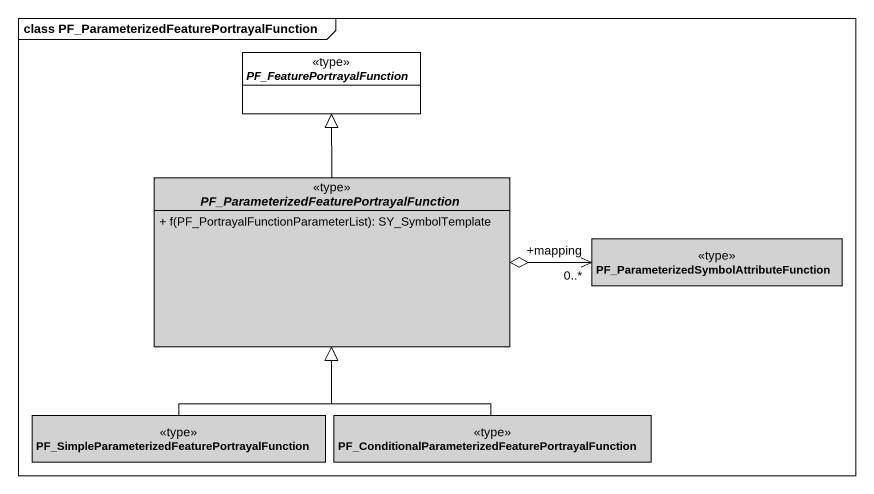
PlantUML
@startuml
mainframe class PF_ParameterizedFeaturePortrayalFunction
hide circle
hide empty members
skinparam classAttributeIconSize 0
abstract class PF_FeaturePortrayalFunction <<type>> #FFFFFF
abstract class "PF_ParameterizedFeaturePortrayalFunction" as PF_ParameterizedFeaturePortr <<type>> #D2D2D2 {
  + f(PF_PortrayalFunctionParameterList): SY_SymbolTemplate
}
class "PF_ParameterizedSymbolAttributeFunction" as PF_ParameterizedSymbolAttrib <<type>> #D2D2D2
class "PF_SimpleParameterizedFeaturePortrayalFunction" as PF_SimpleParameterizedFeatur <<type>> #D2D2D2
class "PF_ConditionalParameterizedFeaturePortrayalFunction" as PF_ConditionalParameterizedF <<type>> #D2D2D2
PF_ParameterizedFeaturePortr -up-|> PF_FeaturePortrayalFunction
PF_ParameterizedSymbolAttrib "+mapping\n0..*" <-left-o PF_ParameterizedFeaturePortr
PF_SimpleParameterizedFeatur -up-|> PF_ParameterizedFeaturePortr
PF_ConditionalParameterizedF -up-|> PF_ParameterizedFeaturePortr
@enduml
